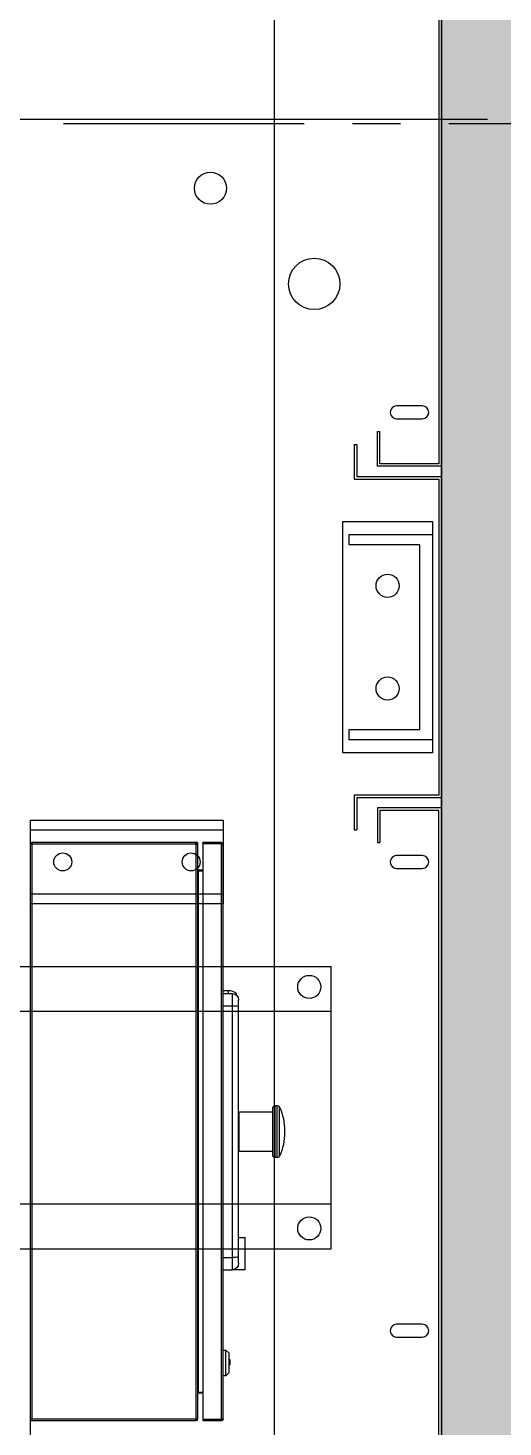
# Model space of a CAD drawing. Header units: metres. Extents: x 27859 to 32645, y 1492 to 8791.
# Drawn here: x 30548 to 30918, y 4117 to 5207 of the extents above; entities that cross this region are included whole.
import ezdxf

# ---------------------------------------------------------------- set-up
doc = ezdxf.new("R2010")
doc.units = ezdxf.units.M
doc.linetypes.add('CENTER', pattern=[2, 1.25, -0.25, 0.25, -0.25])
doc.layers.add('E-EQPT', color=190, linetype='Continuous')
doc.layers.add('Flat Sheet', color=7, linetype='Continuous')
doc.layers.add('E-HAT', color=253, linetype='CENTER', lineweight=15)

# ---------------------------------------------------------------- blocks, each defined once
blk = doc.blocks.new('A$C54EF1C10')
at = {"layer": 'Flat Sheet'}
for p, q in [((-0.5, 2), (-0.5, 0)), ((-0.5, 2), (-0.5, 0)), ((0.5, 0), (0.5, 2)), ((0.5, 0), (0.5, 2))]:
    blk.add_line(p, q, dxfattribs=at)
for centre, start, end in [((0, 2), 0, 180), ((0, 2), 0, 180), ((0, 0), 180, 0), ((0, 0), 180, 0)]:
    blk.add_arc(centre, 0.5, start, end, dxfattribs=at)
blk = doc.blocks.new('DSE-45-45-TOP')
at = {"layer": 'Flat Sheet', "color": 0, "ltscale": 5}
for p, q in [((-38.03, 682.12), (-38.03, 682)), ((-37.96, 682.12), (-38.03, 682.12)), ((-37.96, 682), (-38.03, 682)), ((-38.03, 669.25), (-38.03, 682)), ((-37.96, 682.12), (-37.96, 682.11)), ((-37.96, 682.12), (-37.91, 682.12)), ((-37.96, 682), (-37.93, 682)), ((6.84, 682), (-37.93, 682)), ((-37.93, 682), (-37.93, 669.25)), ((6.83, 682.12), (-37.91, 682.12)), ((6.84, 682.12), (6.83, 682.12)), ((6.84, 682.12), (6.84, 682)), ((6.97, 682.12), (6.84, 682.12)), ((6.84, 682), (6.84, 669.25)), ((6.97, 682.12), (6.97, 682)), ((6.97, 682), (6.97, 669.25)), ((-37.96, 669.25), (-38.03, 669.25)), ((-38.03, 669.12), (-38.03, 669.25)), ((-38.03, 669.12), (-37.96, 669.12)), ((-37.93, 669.25), (-37.96, 669.25)), ((-37.96, 669.12), (-37.96, 669.13)), ((-37.96, 669.12), (-37.91, 669.12)), ((-37.93, 669.25), (6.84, 669.25)), ((-37.91, 669.12), (-37.91, 669.13)), ((-37.91, 669.12), (-37.9, 669.12)), ((-37.9, 669.12), (6.83, 669.12)), ((-35.91, 669.07), (-35.83, 669.07)), ((-35.91, 669.07), (-35.91, 668.72)), ((-35.83, 669.12), (-35.83, 669.07)), ((-35.83, 669.07), (4.76, 669.07)), ((-35.83, 668.72), (-35.83, 669.07)), ((-35.83, 669.07), (-35.83, 668.72)), ((4.76, 669.07), (4.76, 669.12)), ((4.76, 669.07), (4.76, 668.72)), ((4.84, 669.07), (4.77, 669.07)), ((4.77, 668.72), (4.77, 669.07)), ((4.84, 668.72), (4.84, 669.07)), ((6.83, 669.12), (6.84, 669.12)), ((6.84, 669.25), (6.84, 669.12)), ((6.97, 669.12), (6.84, 669.12)), ((6.97, 669.12), (6.97, 669.25)), ((-37.96, 668.72), (-38.03, 668.72)), ((-38.03, 667.25), (-38.03, 668.72)), ((-37.96, 667.25), (-37.96, 668.72)), ((-37.95, 667.25), (-37.95, 668.72)), ((-37.95, 668.72), (6.88, 668.72)), ((6.88, 667.25), (6.88, 668.72)), ((6.89, 667.25), (6.89, 668.72)), ((6.89, 668.72), (6.97, 668.72)), ((6.97, 668.72), (6.97, 667.25)), ((-38.03, 667.25), (-37.96, 667.25)), ((6.88, 667.25), (-37.95, 667.25)), ((6.84, 667.12), (-37.91, 667.12)), ((-26.53, 667.12), (-26.53, 666.74)), ((-26.53, 666.74), (-26.28, 666.74)), ((-26.28, 667.12), (-26.28, 666.42)), ((-25.33, 667.12), (-25.33, 666.42)), ((-5.74, 667.12), (-5.74, 666.42)), ((-4.78, 667.12), (-4.78, 666.42)), ((1.47, 667.12), (1.47, 666.91)), ((1.47, 666.91), (1.71, 666.67)), ((3.47, 666.91), (1.47, 666.91)), ((2.47, 666.67), (1.71, 666.67)), ((2.22, 666.67), (2.22, 666.62)), ((2.22, 666.62), (2.62, 666.62)), ((3.23, 666.67), (2.47, 666.67)), ((2.62, 666.67), (2.62, 666.62)), ((3.23, 666.67), (3.47, 666.91)), ((3.47, 666.91), (3.47, 667.12)), ((6.97, 667.25), (6.89, 667.25)), ((-26.31, 666.12), (-26.18, 666.12)), ((-26.28, 666.42), (-25.33, 666.42)), ((-25.31, 665.92), (-25.78, 665.92)), ((-25.33, 666.42), (-5.74, 666.42)), ((-5.76, 665.92), (-25.31, 665.92)), ((-17.08, 665.87), (-17.08, 663.27)), ((-13.98, 665.87), (-17.08, 665.87)), ((-16.86, 665.92), (-16.86, 665.87)), ((-14.2, 665.87), (-14.2, 665.92)), ((-13.98, 663.27), (-13.98, 665.87)), ((-7.28, 665.92), (-7.28, 665.42)), ((-5.28, 665.92), (-5.76, 665.92)), ((-5.74, 666.42), (-4.78, 666.42)), ((-4.78, 666.22), (-4.83, 666.22)), ((-4.78, 666.22), (-4.78, 666.42)), ((-4.78, 665.42), (-4.78, 666.22)), ((-4.78, 665.42), (-7.28, 665.42)), ((-17.56, 663.07), (-17.56, 662.91)), ((-13.51, 663.07), (-17.56, 663.07)), ((-13.51, 662.91), (-17.56, 662.91)), ((-13.63, 662.73), (-17.44, 662.73)), ((-13.71, 663.27), (-17.36, 663.27)), ((-15.6, 662.34), (-15.47, 662.34)), ((-13.51, 662.91), (-13.51, 663.07))]:
    blk.add_line(p, q, dxfattribs=at)
at = {"layer": 'Flat Sheet', "color": 0, "ltscale": 25}
for centre, radius, start, end in [((-35.96, 669.07), 0.05, 0, 90), ((-35.96, 669.07), 0.125, 0, 23.5782), ((4.89, 669.07), 0.125, 156.4218, 180), ((4.89, 669.07), 0.05, 90, 180), ((-25.53, 666.74), 1, 180, 218.3161), ((-25.78, 666.42), 0.5, 180, 270), ((-22.36, 666.3), 2.97, 177.5925, 187.257), ((-8.71, 666.3), 2.97, 352.743, 2.4075), ((-5.28, 666.42), 0.5, 270, 0), ((-17.36, 663.07), 0.2, 90, 180), ((-17.36, 662.91), 0.2, 180, 245.8409), ((-15.6, 666.84), 4.5, 245.8409, 270), ((-15.47, 666.84), 4.5, 270, 294.1591), ((-13.71, 663.07), 0.2, 0, 90), ((-13.71, 662.91), 0.2, 294.1591, 0)]:
    blk.add_arc(centre, radius, start, end, dxfattribs=at)
at = {"layer": 'Flat Sheet', "color": 0, "ltscale": 5}
for points in [[(-37.91, 682.12), (-37.93, 682.12), (-37.96, 682.12), (-38, 682.09), (-38.03, 682.05), (-38.03, 682.01), (-38.03, 682)], [(-37.93, 682), (-37.93, 682.01), (-37.93, 682.05), (-37.92, 682.09), (-37.92, 682.12), (-37.91, 682.12), (-37.91, 682.12)], [(6.83, 682.12), (6.83, 682.12), (6.84, 682.12), (6.84, 682.09), (6.84, 682.05), (6.84, 682.01), (6.84, 682)], [(-38.03, 669.25), (-38.03, 669.23), (-38.03, 669.2), (-38, 669.16), (-37.96, 669.13), (-37.93, 669.12), (-37.91, 669.12)], [(-37.9, 669.12), (-37.91, 669.12), (-37.91, 669.13), (-37.92, 669.16), (-37.93, 669.2), (-37.93, 669.23), (-37.93, 669.25)], [(6.84, 669.25), (6.84, 669.23), (6.84, 669.2), (6.84, 669.16), (6.84, 669.13), (6.83, 669.12), (6.83, 669.12)], [(-38.03, 667.25), (-38.03, 667.23), (-38.03, 667.2), (-38, 667.16), (-37.96, 667.13), (-37.93, 667.12), (-37.91, 667.12)], [(-37.91, 667.12), (-37.91, 667.12), (-37.92, 667.13), (-37.93, 667.16), (-37.94, 667.2), (-37.95, 667.23), (-37.95, 667.25)], [(6.88, 667.25), (6.88, 667.23), (6.87, 667.2), (6.86, 667.16), (6.85, 667.13), (6.84, 667.12), (6.84, 667.12)], [(6.84, 667.12), (6.86, 667.12), (6.89, 667.13), (6.93, 667.16), (6.96, 667.2), (6.96, 667.23), (6.97, 667.25)]]:
    blk.add_open_spline(points, degree=3, dxfattribs=at)
for points, knots in [([(-37.93, 682.04), (-37.93, 682.04), (-37.95, 682.03), (-37.96, 682.02), (-37.96, 682), (-37.96, 682)], [0, 0, 0, 0, 0.32526, 0.66263, 1, 1, 1, 1]), ([(-37.96, 669.25), (-37.96, 669.24), (-37.96, 669.23), (-37.95, 669.21), (-37.93, 669.2), (-37.93, 669.2), (-37.93, 669.2)], [0, 0, 0, 0, 0.3224278, 0.6448555, 0.9672833, 1, 1, 1, 1]), ([(-37.96, 667.25), (-37.96, 667.24), (-37.96, 667.23), (-37.95, 667.22), (-37.94, 667.21), (-37.94, 667.21)], [0, 0, 0, 0, 0.4935814, 0.9871628, 1, 1, 1, 1]), ([(6.88, 667.21), (6.88, 667.21), (6.88, 667.22), (6.89, 667.23), (6.89, 667.24), (6.89, 667.25)], [0, 0, 0, 0, 0.012837, 0.506419, 1, 1, 1, 1])]:
    blk.add_open_spline(points, degree=3, knots=knots, dxfattribs=at)
blk = doc.blocks.new('EDG')
at = {"color": 0}
for p, q in [((0, 4750, 1), (0, 900, 1)), ((130, 4750, 1), (130, 900, 1)), ((0, 3822, 1), (0, 2908, 1)), ((2, 3820, 1), (2, 2910, 1)), ((320, 3805, 1), (320, 2925, 1)), ((86, 3251.3, 1), (86, 3031.3, 1)), ((1544, 3251.3, 1), (86, 3251.3, 1)), ((1544, 3216.3, 1), (86, 3216.3, 1)), ((1544, 3066.3, 1), (86, 3066.3, 1)), ((1544, 3031.3, 1), (86, 3031.3, 1)), ((170, 2925, 1), (170, 2975, 1)), ((170, 2975, 1), (320, 2975, 1)), ((48, 2910, 1), (48, 2935, 1)), ((50, 2935, 1), (48, 2935, 1)), ((50, 2908, 1), (50, 2935, 1)), ((66, 2900, 1), (66, 2925, 1)), ((68, 2925, 1), (66, 2925, 1)), ((68, 2898, 1), (68, 2925, 1)), ((320, 2925, 1), (170, 2925, 1)), ((2, 2910, 1), (48, 2910, 1)), ((0, 2908, 1), (50, 2908, 1)), ((0, 2650, 1), (0, 2900, 1)), ((0, 2900, 1), (66, 2900, 1)), ((2, 2652, 1), (2, 2898, 1)), ((2, 2898, 1), (68, 2898, 1)), ((66, 2650, 1), (0, 2650, 1)), ((68, 2652, 1), (2, 2652, 1)), ((66, 2625, 1), (66, 2650, 1)), ((68, 2625, 1), (68, 2652, 1)), ((0, 1908, 1), (0, 2642, 1)), ((0, 2642, 1), (50, 2642, 1)), ((2, 1910, 1), (2, 2640, 1)), ((2, 2640, 1), (48, 2640, 1)), ((48, 2640, 1), (48, 2615, 1)), ((50, 2642, 1), (50, 2615, 1)), ((50, 2615, 1), (48, 2615, 1)), ((68, 2625, 1), (66, 2625, 1))]:
    blk.add_line(p, q, dxfattribs=at)
at = {"color": 0, "linetype": 'ByBlock'}
for p, q in [((7, 2685, 1), (7, 2865, 1)), ((7, 2865, 1), (77, 2865, 1)), ((77, 2865, 1), (77, 2685, 1)), ((7, 2855, 1), (72, 2855, 1)), ((72, 2855, 1), (72, 2847, 1)), ((72, 2847, 1), (17, 2847, 1)), ((17, 2847, 1), (17, 2703, 1)), ((17, 2703, 1), (72, 2703, 1)), ((72, 2703, 1), (72, 2695, 1)), ((72, 2695, 1), (7, 2695, 1)), ((77, 2685, 1), (7, 2685, 1))]:
    blk.add_line(p, q, dxfattribs=at)
at = {"elevation": 1}
blk.add_lwpolyline([(1630, 4750), (1630, 0), (0, 0), (0, 4750)], close=True, dxfattribs=at)
at = {"color": 8, "lineweight": 5, "elevation": 1}
blk.add_lwpolyline([(0, 4750), (1630, 4750), (1630, 0), (0, 0)], close=True, dxfattribs=at)
at = {"color": 0, "linetype": 'ByBlock', "elevation": 1}
blk.add_lwpolyline([(170, 2982.5), (320, 2982.5), (320, 2917.5), (170, 2917.5)], close=True, dxfattribs=at)
at = {"color": 6, "linetype": 'CENTER', "ltscale": 150, "elevation": 1}
blk.add_lwpolyline([(2094.4, 2375), (-482.5, 2375)], dxfattribs=at)
at = {"color": 8, "linetype": 'CENTER', "ltscale": 400, "elevation": 1}
blk.add_lwpolyline([(-835.8, 2372), (2437.8, 2372)], dxfattribs=at)
at = {"color": 0}
for centre, radius in [((103, 3235.3, 1), 9), ((103, 3047.3, 1), 9), ((99.1, 2500, 1), 20), ((180, 2425.5, 1), 12.5)]:
    blk.add_circle(centre, radius, dxfattribs=at)
at = {"color": 0, "linetype": 'ByBlock'}
for centre, radius in [((195, 2950, 1), 7), ((195, 2950, 1), 7), ((295, 2950, 1), 7), ((295, 2950, 1), 7), ((42, 2815, 1), 9), ((42, 2735, 1), 9)]:
    blk.add_circle(centre, radius, dxfattribs=at)
at = {"color": 0, "yscale": 10, "zscale": 10}
for name, p, xscale, rotation in [('DSE-45-45-TOP', (-6501.2, 3315.3, 1), -10, 270), ('A$C54EF1C10', (35, 3315, 1), 10, 89.99999999999999), ('A$C54EF1C10', (35, 2950, 1), 10, 89.99999999999999), ('A$C54EF1C10', (35, 2600, 1), 10, 89.99999999999999)]:
    blk.add_blockref(name, p, dxfattribs=dict(at, xscale=xscale, rotation=rotation))

msp = doc.modelspace()

# ---------------------------------------------------------------- hatches: boundary and pattern name
at = {"layer": 'E-HAT', "linetype": 'Continuous'}
h = msp.add_hatch(dxfattribs=at)
h.set_pattern_fill('AR-CONC', color=8, scale=40, angle=90)
h.set_pattern_definition([(140, (30868.3, 2757.35), (25.101, 286.904), [30, -330]), (85, (30868.3, 2757.35), (-300.877, -55.5), [24, -264]), (190.4514, (30870.4, 2781.26), (-275.776, 231.404), [25.496, -280.457]), (136.184, (30788.3, 2757.35), (66.208, 426.897), [45, -495]), (186.636, (30793.8, 2792.93), (-389.647, 373.865), [38.244, -420.686]), (81.184, (30788.3, 2757.35), (-389.647, 373.865), [36, -396]), (111, (30808.3, 2797.35), (161.0476, 238.763), [30, -330]), (56, (30808.3, 2797.35), (-290.06, 97.326), [24, -264]), (161.4514, (30821.72, 2817.25), (-129.012, 336.089), [25.496, -280.457]), (127.5, (30868.3, 2757.35), (-133.1575, 4.864), [0, -260.8, 0, -268, 0, -265]), (97.5, (30868.3, 2757.35), (-157.7647, 105.2278), [0, -152.8, 0, -254.8, 0, -101]), (57.5, (30868.3, 2668.15), (9.022, 213.529), [0, -100, 0, -312, 0, -414]), (47.5, (30868.3, 2628.15), (-40.042, 233.2745), [0, -130, 0, -207.2, 0, -294])])
h.paths.add_polyline_path([(32053.3, 1585.4), (28053.3, 1585.4), (28053.3, 2085.4), (28638.3, 2085.4), (28638.3, 8185.4), (28053.3, 8185.4), (28053.3, 8685.4), (32053.3, 8685.4), (32053.3, 8185.4), (31468.3, 8185.4), (31468.3, 2085.4), (32053.3, 2085.4)])

# ---------------------------------------------------------------- next in the draw order: wipeouts: each hides what was drawn before it
msp.add_wipeout([(30870.3, 2757.4), (29240.3, 2757.4), (29240.3, 7507.3), (30870.3, 7507.3)]).translate(0, 0, -732205.3).dxf.layer = 'E-EQPT'

# ---------------------------------------------------------------- next in the draw order: linework, layer by layer
at = {"layer": 'E-EQPT', "elevation": -732205.3}
msp.add_lwpolyline([(30870.3, 2757.4), (29240.3, 2757.4), (29240.3, 7507.3), (30870.3, 7507.3)], close=True, dxfattribs=at)

# ---------------------------------------------------------------- next in the draw order: block references
at = {"layer": 'E-EQPT', "rotation": 180}
msp.add_blockref('EDG', (30870.3, 7507.3, -732206.3), dxfattribs=at)

doc.saveas('drawing.dxf')
